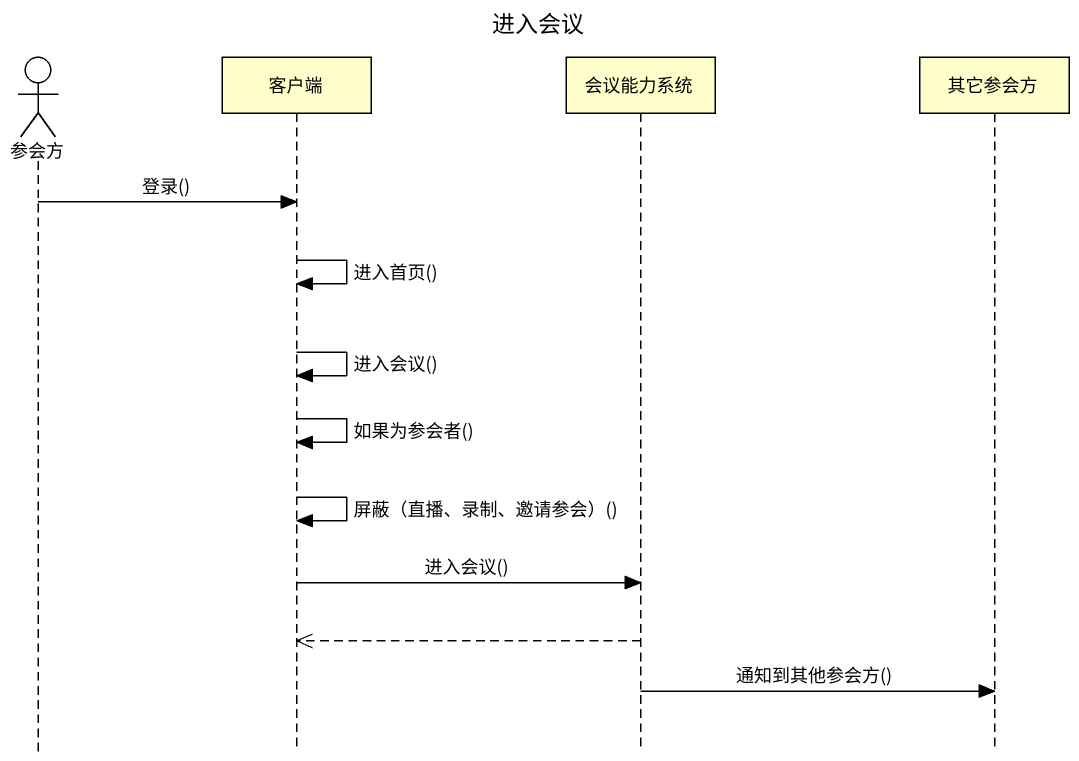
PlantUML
@startuml
title 进入会议
hide footbox
actor 参会方
participant 客户端
participant 会议能力系统
participant 其它参会方

参会方 -> 客户端 : 登录()
客户端 -> 客户端 : 进入首页()
客户端 -> 客户端 : 进入会议()
客户端 -> 客户端 : 如果为参会者()
客户端 -> 客户端 : 屏蔽（直播、录制、邀请参会）()
客户端 -> 会议能力系统 : 进入会议()
会议能力系统 -->> 客户端
会议能力系统 -> 其它参会方 : 通知到其他参会方()
@enduml
